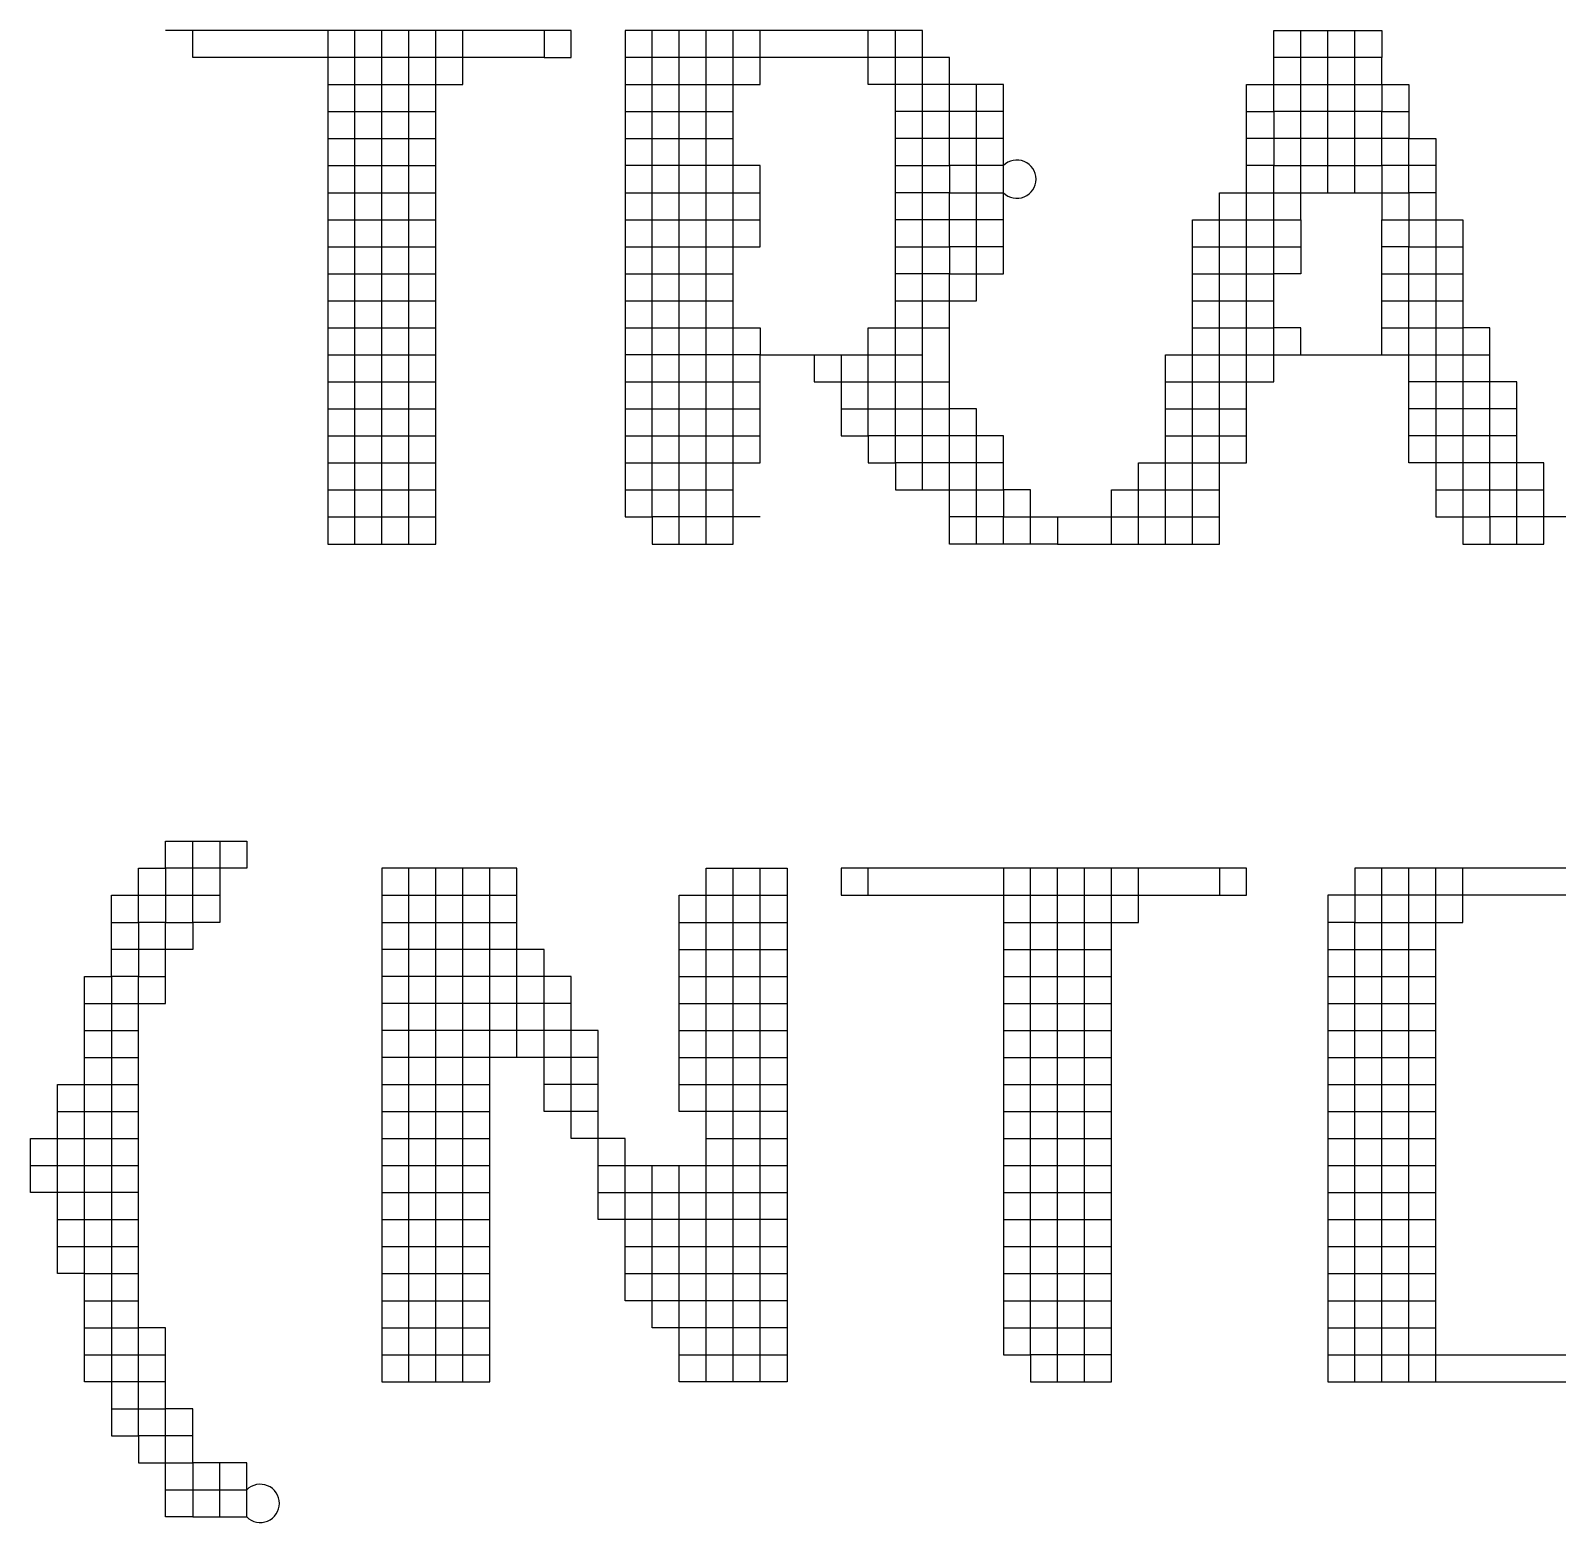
# Model space of a CAD drawing. Header units: millimetres. Extents: x 0 to 841, y 0 to 594.
# Drawn here: x 778.73 to 785.72, y 106.26 to 113.09 of the extents above; entities that cross this region are included whole.
import ezdxf
from ezdxf.enums import TextEntityAlignment as Align

# ---------------------------------------------------------------- set-up
doc = ezdxf.new("R2010")
doc.units = ezdxf.units.MM
doc.layers.add('TEXT', color=255, linetype='Continuous')
doc.styles.add('ECL', font='', dxfattribs={"width": 0.7, "height": 3})
doc.styles.get('ECL').set_extended_font_data('FangSong_GB2312')

# ---------------------------------------------------------------- blocks, each defined once
blk = doc.blocks.new('*U21')
at = {"color": 251, "linetype": 'Continuous'}
for points in [[(13.398, 6.5035), (13.398, 6.355), (13.5465, 6.355), (13.5465, 6.5035), (11.319, 6.5035)], [(15.9225, 3.682), (15.774, 3.682), (15.774, 3.8305), (15.774, 3.979), (15.774, 4.1275), (15.6255, 4.1275), (15.477, 4.1275), (15.3285, 4.1275), (15.3285, 4.276), (15.3285, 4.4245), (15.3285, 4.573), (15.3285, 4.7215), (15.3285, 4.87), (15.3285, 5.0185), (15.3285, 5.167), (15.3285, 5.3155), (15.3285, 5.464), (15.3285, 5.6125), (15.3285, 5.761), (15.3285, 5.9095), (15.3285, 6.058), (15.3285, 6.2065), (15.3285, 6.355), (15.3285, 6.5035)], [(13.8435, 5.464), (13.992, 5.464), (14.1405, 5.464), (14.289, 5.464), (14.4375, 5.464), (14.586, 5.464)], [(15.0315, 4.7215), (15.0315, 4.573), (15.0315, 4.4245), (15.0315, 4.276), (15.18, 4.276), (15.18, 4.1275), (15.3285, 4.1275), (15.3285, 3.979), (15.477, 3.979), (15.6255, 3.979), (15.774, 3.979), (15.9225, 3.979), (15.9225, 3.8305), (16.071, 3.8305), (16.5165, 3.8305), (16.665, 3.8305), (16.665, 3.979), (16.8135, 3.979), (16.962, 3.979), (17.1105, 3.979)], [(13.8435, 4.4245), (13.992, 4.4245), (14.1405, 4.4245), (14.289, 4.4245), (14.4375, 4.4245), (14.586, 4.4245)], [(13.8435, 4.1275), (13.992, 4.1275), (14.1405, 4.1275), (14.289, 4.1275), (14.4375, 4.1275)], [(17.1105, 1.9), (17.1105, 1.7515), (17.259, 1.7515), (17.259, 1.9), (15.0315, 1.9), (15.0315, 1.7515), (15.18, 1.7515), (15.18, 1.9)], [(17.7045, 1.4545), (17.853, 1.4545), (17.853, 1.603), (18.0015, 1.603), (18.15, 1.603), (18.2985, 1.603), (18.447, 1.603), (18.447, 1.7515), (18.447, 1.9)], [(14.1405, 1.603), (14.289, 1.603), (14.289, 1.7515), (14.4375, 1.7515), (14.586, 1.7515), (14.7345, 1.7515)], [(17.7045, 1.1575), (17.853, 1.1575), (17.853, 1.306), (18.0015, 1.306), (18.15, 1.306), (18.2985, 1.306)], [(15.9225, 1.1575), (16.071, 1.1575), (16.2195, 1.1575), (16.368, 1.1575), (16.5165, 1.1575)], [(17.7045, -0.3275), (17.853, -0.3275), (17.853, -0.179), (18.0015, -0.179), (18.15, -0.179), (18.2985, -0.179)], [(17.7045, -0.476), (17.853, -0.476), (17.853, -0.3275), (18.0015, -0.3275), (18.15, -0.3275), (18.2985, -0.3275)]]:
    blk.add_lwpolyline(points, dxfattribs=at)
at = {"color": 167, "linetype": 'Continuous'}
for points in [[(13.398, 6.355), (13.2495, 6.355), (13.101, 6.355), (12.9525, 6.355), (12.804, 6.355), (12.6555, 6.355), (12.507, 6.355), (12.3585, 6.355), (12.21, 6.355), (12.0615, 6.355), (11.913, 6.355), (11.7645, 6.355), (11.616, 6.355), (11.4675, 6.355), (11.4675, 6.5035)], [(17.853, 5.6125), (17.853, 5.761), (17.853, 5.9095), (17.853, 6.058), (17.853, 6.2065), (17.853, 6.355), (17.853, 6.5035)], [(15.9225, 6.058), (15.774, 6.058), (15.6255, 6.058), (15.6255, 6.2065), (15.477, 6.2065), (15.3285, 6.2065), (15.18, 6.2065), (15.18, 6.355), (15.0315, 6.355), (14.883, 6.355), (14.7345, 6.355), (14.586, 6.355), (14.4375, 6.355), (14.289, 6.355), (14.1405, 6.355), (13.992, 6.355), (13.8435, 6.355)], [(17.259, 6.058), (17.4075, 6.058), (17.4075, 6.2065), (17.556, 6.2065), (17.7045, 6.2065), (17.853, 6.2065), (18.0015, 6.2065), (18.0015, 6.058), (18.15, 6.058)], [(19.041, 3.8305), (18.8925, 3.8305), (18.744, 3.8305), (18.5955, 3.8305), (18.5955, 3.979), (18.5955, 4.1275), (18.447, 4.1275), (18.2985, 4.1275), (18.15, 4.1275), (18.15, 4.276), (18.15, 4.4245), (18.15, 4.573), (18.15, 4.7215), (18.15, 4.87), (18.15, 5.0185), (18.15, 5.167), (18.15, 5.3155), (18.0015, 5.3155)], [(18.0015, 5.167), (18.15, 5.167), (18.2985, 5.167), (18.447, 5.167)], [(16.8135, 4.573), (16.962, 4.573), (17.1105, 4.573), (17.1105, 4.7215), (17.259, 4.7215), (17.4075, 4.7215), (17.556, 4.7215), (18.0015, 4.7215), (18.15, 4.7215), (18.2985, 4.7215), (18.447, 4.7215), (18.5955, 4.7215)], [(16.8135, 4.4245), (16.962, 4.4245), (17.1105, 4.4245), (17.259, 4.4245)], [(18.744, 4.276), (18.5955, 4.276), (18.5955, 4.4245), (18.447, 4.4245), (18.2985, 4.4245), (18.15, 4.4245)], [(15.18, 1.7515), (15.3285, 1.7515), (15.477, 1.7515), (15.6255, 1.7515), (15.774, 1.7515), (15.9225, 1.7515), (16.071, 1.7515), (16.2195, 1.7515), (16.368, 1.7515), (16.5165, 1.7515), (16.665, 1.7515), (16.665, 1.9)], [(13.5465, 1.1575), (13.398, 1.1575), (13.398, 1.306), (13.2495, 1.306), (13.2495, 1.4545), (13.101, 1.4545), (12.9525, 1.4545), (12.804, 1.4545), (12.6555, 1.4545), (12.507, 1.4545)], [(14.289, 0.415), (14.4375, 0.415), (14.586, 0.415), (14.7345, 0.415)]]:
    blk.add_lwpolyline(points, dxfattribs=at)
at = {"color": 165, "linetype": 'Continuous'}
for points in [[(12.21, 6.2065), (12.3585, 6.2065), (12.507, 6.2065), (12.6555, 6.2065), (12.804, 6.2065), (12.9525, 6.2065), (12.9525, 6.355), (12.9525, 6.5035)], [(15.774, 3.682), (15.6255, 3.682), (15.6255, 3.8305), (15.6255, 3.979), (15.6255, 4.1275), (15.6255, 4.276), (15.6255, 4.4245), (15.6255, 4.573), (15.6255, 4.7215), (15.6255, 4.87), (15.6255, 5.0185), (15.774, 5.0185), (15.774, 5.167), (15.9225, 5.167), (15.9225, 5.3155), (15.9225, 5.464), (15.9225, 5.6125), (15.9225, 5.761), (15.9225, 5.9095), (15.9225, 6.058), (15.9225, 6.2065), (15.6255, 6.2065), (15.6255, 6.355), (15.477, 6.355), (15.477, 6.5035), (13.8435, 6.5035), (13.8435, 6.355), (13.8435, 6.2065), (13.8435, 6.058), (13.8435, 5.9095), (13.8435, 5.761), (13.8435, 5.6125), (13.8435, 5.464), (13.8435, 5.3155), (13.8435, 5.167), (13.8435, 5.0185), (13.8435, 4.87), (13.8435, 4.7215), (13.8435, 4.573), (13.8435, 4.4245), (13.8435, 4.276), (13.8435, 4.1275), (13.8435, 3.979), (13.8435, 3.8305), (13.992, 3.8305), (13.992, 3.682), (14.1405, 3.682), (14.289, 3.682), (14.4375, 3.682), (14.4375, 3.8305), (14.4375, 3.979), (14.4375, 4.1275), (14.4375, 4.276), (14.4375, 4.4245), (14.4375, 4.573), (14.4375, 4.7215), (14.4375, 4.87), (14.4375, 5.0185), (14.4375, 5.167), (14.4375, 5.3155), (14.4375, 5.464), (14.4375, 5.6125), (14.4375, 5.761), (14.4375, 5.9095), (14.4375, 6.058), (14.4375, 6.2065), (14.4375, 6.355), (14.4375, 6.5035)], [(16.2195, 3.8305), (16.2195, 3.682), (16.368, 3.682), (16.5165, 3.682), (16.665, 3.682), (16.8135, 3.682), (16.962, 3.682), (17.1105, 3.682), (17.1105, 3.8305), (17.1105, 3.979), (17.1105, 4.1275), (17.259, 4.1275), (17.259, 4.276), (17.259, 4.4245), (17.259, 4.573), (17.259, 4.7215), (17.259, 4.87), (17.259, 5.0185), (17.259, 5.167), (17.259, 5.3155), (17.259, 5.464), (17.259, 5.6125), (17.259, 5.761), (17.259, 5.9095), (17.259, 6.058), (17.259, 6.2065), (17.4075, 6.2065), (17.4075, 6.355), (17.4075, 6.5035), (18.0015, 6.5035), (18.0015, 6.355)], [(18.0015, 6.2065), (18.15, 6.2065), (18.15, 6.058), (18.15, 5.9095), (18.2985, 5.9095), (18.2985, 5.761), (18.2985, 5.6125), (18.2985, 5.464), (18.2985, 5.3155), (18.2985, 5.167), (18.2985, 5.0185), (18.2985, 4.87), (18.2985, 4.7215), (18.2985, 4.573), (18.2985, 4.4245), (18.2985, 4.276), (18.2985, 4.1275), (18.2985, 3.979), (18.2985, 3.8305), (18.447, 3.8305), (18.447, 3.682), (18.5955, 3.682), (18.744, 3.682), (18.8925, 3.682), (18.8925, 3.8305), (18.8925, 3.979), (18.8925, 4.1275), (18.744, 4.1275)], [(16.962, 5.0185), (17.1105, 5.0185), (17.1105, 5.167), (17.259, 5.167), (17.4075, 5.167), (17.4075, 5.3155), (17.4075, 5.464), (17.556, 5.464), (17.556, 5.3155), (17.556, 5.167), (17.4075, 5.167)], [(18.0015, 4.7215), (18.0015, 4.87), (18.0015, 5.0185), (18.0015, 5.167), (18.0015, 5.3155), (18.0015, 5.464)], [(16.5165, 3.682), (16.5165, 3.8305), (16.5165, 3.979), (16.665, 3.979), (16.665, 4.1275), (16.8135, 4.1275), (16.962, 4.1275), (17.1105, 4.1275), (17.1105, 4.276), (17.1105, 4.4245), (17.1105, 4.573), (17.259, 4.573), (17.4075, 4.573), (17.4075, 4.7215), (17.4075, 4.87), (17.4075, 5.0185), (17.4075, 5.167)], [(15.9225, 1.603), (16.071, 1.603), (16.2195, 1.603), (16.368, 1.603), (16.5165, 1.603), (16.665, 1.603), (16.665, 1.7515), (16.8135, 1.7515), (16.962, 1.7515), (17.1105, 1.7515)], [(15.9225, 1.4545), (16.071, 1.4545), (16.2195, 1.4545), (16.368, 1.4545), (16.5165, 1.4545)], [(13.2495, 0.8605), (13.2495, 1.009), (13.101, 1.009), (12.9525, 1.009), (12.804, 1.009), (12.6555, 1.009), (12.507, 1.009)], [(13.695, 0.712), (13.5465, 0.712), (13.398, 0.712), (13.398, 0.8605), (13.2495, 0.8605), (13.101, 0.8605), (12.9525, 0.8605), (12.804, 0.8605), (12.6555, 0.8605), (12.507, 0.8605)], [(11.1705, 0.118), (11.022, 0.118), (10.8735, 0.118), (10.725, 0.118), (10.725, 0.2665), (10.8735, 0.2665), (11.022, 0.2665), (11.1705, 0.2665)]]:
    blk.add_lwpolyline(points, dxfattribs=at)
at = {"color": 145, "linetype": 'Continuous'}
for points in [[(12.21, 6.5035), (12.21, 6.355), (12.21, 6.2065), (12.21, 6.058), (12.21, 5.9095), (12.21, 5.761), (12.21, 5.6125), (12.21, 5.464), (12.21, 5.3155), (12.21, 5.167), (12.21, 5.0185), (12.21, 4.87), (12.21, 4.7215), (12.21, 4.573), (12.21, 4.4245), (12.21, 4.276), (12.21, 4.1275), (12.21, 3.979), (12.21, 3.8305), (12.21, 3.682), (12.3585, 3.682), (12.507, 3.682), (12.6555, 3.682), (12.804, 3.682), (12.804, 3.8305), (12.804, 3.979), (12.804, 4.1275), (12.804, 4.276), (12.804, 4.4245), (12.804, 4.573), (12.804, 4.7215), (12.804, 4.87), (12.804, 5.0185), (12.804, 5.167), (12.804, 5.3155), (12.804, 5.464), (12.804, 5.6125), (12.804, 5.761), (12.804, 5.9095), (12.804, 6.058), (12.804, 6.2065), (12.804, 6.355), (12.804, 6.5035)], [(18.744, 3.682), (18.744, 3.8305), (18.744, 3.979), (18.744, 4.1275), (18.744, 4.276), (18.744, 4.4245), (18.744, 4.573), (18.5955, 4.573), (18.5955, 4.7215), (18.5955, 4.87), (18.447, 4.87)]]:
    blk.add_lwpolyline(points, dxfattribs=at)
at = {"color": 189, "linetype": 'Continuous'}
blk.add_lwpolyline([(12.3585, 3.682), (12.3585, 3.8305), (12.3585, 3.979), (12.3585, 4.1275), (12.3585, 4.276), (12.3585, 4.4245), (12.3585, 4.573), (12.3585, 4.7215), (12.3585, 4.87), (12.3585, 5.0185), (12.3585, 5.167), (12.3585, 5.3155), (12.3585, 5.464), (12.3585, 5.6125), (12.3585, 5.761), (12.3585, 5.9095), (12.3585, 6.058), (12.3585, 6.2065), (12.3585, 6.355), (12.3585, 6.5035)], dxfattribs=at)
at = {"color": 156, "linetype": 'Continuous'}
for points in [[(12.507, 3.682), (12.507, 3.8305), (12.507, 3.979), (12.507, 4.1275), (12.507, 4.276), (12.507, 4.4245), (12.507, 4.573), (12.507, 4.7215), (12.507, 4.87), (12.507, 5.0185), (12.507, 5.167), (12.507, 5.3155), (12.507, 5.464), (12.507, 5.6125), (12.507, 5.761), (12.507, 5.9095), (12.507, 6.058), (12.507, 6.2065), (12.507, 6.355), (12.507, 6.5035)], [(18.2985, 5.6125), (18.15, 5.6125), (18.15, 5.761), (18.0015, 5.761), (18.0015, 5.9095), (17.853, 5.9095), (17.7045, 5.9095), (17.556, 5.9095), (17.4075, 5.9095), (17.4075, 5.761), (17.259, 5.761)], [(12.804, -0.9215), (12.804, -0.773), (12.804, -0.6245), (12.804, -0.476), (12.804, -0.3275), (12.804, -0.179), (12.804, -0.0305), (12.804, 0.118), (12.804, 0.2665), (12.804, 0.415), (12.804, 0.5635), (12.804, 0.712), (12.804, 0.8605), (12.804, 1.009), (12.804, 1.1575), (12.804, 1.306), (12.804, 1.4545), (12.804, 1.603), (12.804, 1.7515), (12.804, 1.9)]]:
    blk.add_lwpolyline(points, dxfattribs=at)
at = {"color": 152, "linetype": 'Continuous'}
blk.add_lwpolyline([(12.6555, 3.682), (12.6555, 3.8305), (12.6555, 3.979), (12.6555, 4.1275), (12.6555, 4.276), (12.6555, 4.4245), (12.6555, 4.573), (12.6555, 4.7215), (12.6555, 4.87), (12.6555, 5.0185), (12.6555, 5.167), (12.6555, 5.3155), (12.6555, 5.464), (12.6555, 5.6125), (12.6555, 5.761), (12.6555, 5.9095), (12.6555, 6.058), (12.6555, 6.2065), (12.6555, 6.355), (12.6555, 6.5035)], dxfattribs=at)
at = {"color": 175, "linetype": 'Continuous'}
for points in [[(13.8435, 6.2065), (13.992, 6.2065), (14.1405, 6.2065), (14.289, 6.2065), (14.4375, 6.2065), (14.586, 6.2065), (14.586, 6.355), (14.586, 6.5035)], [(12.21, 6.058), (12.3585, 6.058), (12.507, 6.058), (12.6555, 6.058), (12.804, 6.058)], [(12.21, 5.9095), (12.3585, 5.9095), (12.507, 5.9095), (12.6555, 5.9095), (12.804, 5.9095)], [(12.21, 5.3155), (12.3585, 5.3155), (12.507, 5.3155), (12.6555, 5.3155), (12.804, 5.3155)], [(12.21, 5.167), (12.3585, 5.167), (12.507, 5.167), (12.6555, 5.167), (12.804, 5.167)], [(12.21, 5.0185), (12.3585, 5.0185), (12.507, 5.0185), (12.6555, 5.0185), (12.804, 5.0185)], [(12.21, 4.87), (12.3585, 4.87), (12.507, 4.87), (12.6555, 4.87), (12.804, 4.87)], [(13.8435, 4.87), (13.992, 4.87), (14.1405, 4.87), (14.289, 4.87), (14.4375, 4.87), (14.586, 4.87), (14.586, 4.7215), (15.18, 4.7215), (15.18, 4.87), (15.3285, 4.87), (15.477, 4.87), (15.6255, 4.87)], [(12.21, 4.7215), (12.3585, 4.7215), (12.507, 4.7215), (12.6555, 4.7215), (12.804, 4.7215)], [(13.8435, 4.573), (13.992, 4.573), (14.1405, 4.573), (14.289, 4.573), (14.4375, 4.573), (14.586, 4.573), (14.586, 4.7215), (14.4375, 4.7215), (14.289, 4.7215), (14.1405, 4.7215), (13.992, 4.7215), (13.8435, 4.7215)], [(12.21, 4.573), (12.3585, 4.573), (12.507, 4.573), (12.6555, 4.573), (12.804, 4.573)], [(12.21, 4.4245), (12.3585, 4.4245), (12.507, 4.4245), (12.6555, 4.4245), (12.804, 4.4245)], [(12.21, 4.276), (12.3585, 4.276), (12.507, 4.276), (12.6555, 4.276), (12.804, 4.276)], [(13.8435, 4.276), (13.992, 4.276), (14.1405, 4.276), (14.289, 4.276), (14.4375, 4.276), (14.586, 4.276)], [(12.21, 4.1275), (12.3585, 4.1275), (12.507, 4.1275), (12.6555, 4.1275), (12.804, 4.1275)], [(18.2985, -0.9215), (18.2985, -0.773), (18.2985, -0.6245), (18.2985, -0.476), (18.2985, -0.3275), (18.2985, -0.179), (18.2985, -0.0305), (18.2985, 0.118), (18.2985, 0.2665), (18.2985, 0.415), (18.2985, 0.5635), (18.2985, 0.712), (18.2985, 0.8605), (18.2985, 1.009), (18.2985, 1.1575), (18.2985, 1.306), (18.2985, 1.4545), (18.2985, 1.603), (18.2985, 1.7515), (18.2985, 1.9)], [(11.4675, -1.664), (11.319, -1.664), (11.319, -1.5155), (11.319, -1.367), (11.319, -1.2185), (11.1705, -1.2185), (11.1705, -1.07), (11.1705, -0.9215), (11.1705, -0.773), (11.1705, -0.6245), (11.1705, -0.476), (11.1705, -0.3275), (11.1705, -0.179), (11.1705, -0.0305), (11.1705, 0.118), (11.1705, 0.2665), (11.1705, 0.415), (11.1705, 0.5635), (11.1705, 0.712), (11.1705, 0.8605), (11.1705, 1.009), (11.1705, 1.1575), (11.319, 1.1575), (11.319, 1.306), (11.319, 1.4545), (11.1705, 1.4545), (11.022, 1.4545)], [(13.695, 0.8605), (13.5465, 0.8605), (13.398, 0.8605), (13.398, 1.009), (13.2495, 1.009), (13.2495, 1.1575), (13.101, 1.1575), (12.9525, 1.1575), (12.804, 1.1575), (12.6555, 1.1575), (12.507, 1.1575)], [(12.507, 0.712), (12.6555, 0.712), (12.804, 0.712), (12.9525, 0.712), (13.101, 0.712)], [(14.7345, -0.0305), (14.586, -0.0305), (14.4375, -0.0305), (14.289, -0.0305), (14.1405, -0.0305), (13.992, -0.0305), (13.8435, -0.0305), (13.8435, 0.118), (13.8435, 0.2665), (13.8435, 0.415), (13.695, 0.415), (13.5465, 0.415), (13.5465, 0.5635), (13.398, 0.5635), (13.398, 0.712)], [(14.7345, 0.5635), (14.586, 0.5635), (14.4375, 0.5635), (14.289, 0.5635), (14.289, 0.712), (14.4375, 0.712), (14.586, 0.712), (14.7345, 0.712)], [(10.725, 0.5635), (10.8735, 0.5635), (11.022, 0.5635), (11.1705, 0.5635)], [(12.507, 0.5635), (12.6555, 0.5635), (12.804, 0.5635), (12.9525, 0.5635), (13.101, 0.5635)], [(12.507, 0.415), (12.6555, 0.415), (12.804, 0.415), (12.9525, 0.415), (13.101, 0.415)], [(12.507, 0.2665), (12.6555, 0.2665), (12.804, 0.2665), (12.9525, 0.2665), (13.101, 0.2665)], [(13.695, 0.2665), (13.8435, 0.2665), (14.289, 0.2665), (14.4375, 0.2665), (14.586, 0.2665), (14.7345, 0.2665)], [(12.507, 0.118), (12.6555, 0.118), (12.804, 0.118), (12.9525, 0.118), (13.101, 0.118)], [(13.695, 0.118), (13.8435, 0.118), (13.992, 0.118), (14.1405, 0.118), (14.289, 0.118), (14.4375, 0.118), (14.586, 0.118), (14.7345, 0.118)], [(15.9225, 0.118), (16.071, 0.118), (16.2195, 0.118), (16.368, 0.118), (16.5165, 0.118)], [(10.725, -0.0305), (10.8735, -0.0305), (11.022, -0.0305), (11.1705, -0.0305)], [(12.507, -0.0305), (12.6555, -0.0305), (12.804, -0.0305), (12.9525, -0.0305), (13.101, -0.0305)], [(15.9225, -0.0305), (16.071, -0.0305), (16.2195, -0.0305), (16.368, -0.0305), (16.5165, -0.0305)], [(10.725, -0.179), (10.8735, -0.179), (11.022, -0.179), (11.1705, -0.179)], [(12.507, -0.179), (12.6555, -0.179), (12.804, -0.179), (12.9525, -0.179), (13.101, -0.179)], [(12.507, -0.3275), (12.6555, -0.3275), (12.804, -0.3275), (12.9525, -0.3275), (13.101, -0.3275)], [(12.507, -0.476), (12.6555, -0.476), (12.804, -0.476), (12.9525, -0.476), (13.101, -0.476)], [(12.507, -0.6245), (12.6555, -0.6245), (12.804, -0.6245), (12.9525, -0.6245), (13.101, -0.6245)]]:
    blk.add_lwpolyline(points, dxfattribs=at)
at = {"color": 245, "linetype": 'Continuous'}
blk.add_lwpolyline([(14.586, 3.8305), (14.4375, 3.8305), (14.289, 3.8305), (14.1405, 3.8305), (13.992, 3.8305), (13.992, 3.979), (13.992, 4.1275), (13.992, 4.276), (13.992, 4.4245), (13.992, 4.573), (13.992, 4.7215), (13.992, 4.87), (13.992, 5.0185), (13.992, 5.167), (13.992, 5.3155), (13.992, 5.464), (13.992, 5.6125), (13.992, 5.761), (13.992, 5.9095), (13.992, 6.058), (13.992, 6.2065), (13.992, 6.355), (13.992, 6.5035)], dxfattribs=at)
at = {"color": 187, "linetype": 'Continuous'}
for points in [[(14.1405, 3.682), (14.1405, 3.8305), (14.1405, 3.979), (14.1405, 4.1275), (14.1405, 4.276), (14.1405, 4.4245), (14.1405, 4.573), (14.1405, 4.7215), (14.1405, 4.87), (14.1405, 5.0185), (14.1405, 5.167), (14.1405, 5.3155), (14.1405, 5.464), (14.1405, 5.6125), (14.1405, 5.761), (14.1405, 5.9095), (14.1405, 6.058), (14.1405, 6.2065), (14.1405, 6.355), (14.1405, 6.5035)], [(15.0315, 4.4245), (15.18, 4.4245), (15.18, 4.573), (15.3285, 4.573), (15.477, 4.573), (15.6255, 4.573)], [(15.9225, 4.1275), (15.774, 4.1275), (15.774, 4.276), (15.6255, 4.276), (15.477, 4.276), (15.3285, 4.276), (15.18, 4.276), (15.18, 4.4245), (15.3285, 4.4245), (15.477, 4.4245), (15.6255, 4.4245)], [(16.665, 3.682), (16.665, 3.8305), (16.8135, 3.8305), (16.962, 3.8305), (17.1105, 3.8305)], [(10.8735, 1.1575), (11.022, 1.1575), (11.1705, 1.1575), (11.1705, 1.306), (11.319, 1.306)], [(11.022, -1.07), (11.1705, -1.07), (11.319, -1.07)]]:
    blk.add_lwpolyline(points, dxfattribs=at)
at = {"color": 166, "linetype": 'Continuous'}
for points in [[(14.289, 3.682), (14.289, 3.8305), (14.289, 3.979), (14.289, 4.1275), (14.289, 4.276), (14.289, 4.4245), (14.289, 4.573), (14.289, 4.7215), (14.289, 4.87), (14.289, 5.0185), (14.289, 5.167), (14.289, 5.3155), (14.289, 5.464), (14.289, 5.6125), (14.289, 5.761), (14.289, 5.9095), (14.289, 6.058), (14.289, 6.2065), (14.289, 6.355), (14.289, 6.5035)], [(12.6555, -0.9215), (12.6555, -0.773), (12.6555, -0.6245), (12.6555, -0.476), (12.6555, -0.3275), (12.6555, -0.179), (12.6555, -0.0305), (12.6555, 0.118), (12.6555, 0.2665), (12.6555, 0.415), (12.6555, 0.5635), (12.6555, 0.712), (12.6555, 0.8605), (12.6555, 1.009), (12.6555, 1.1575), (12.6555, 1.306), (12.6555, 1.4545), (12.6555, 1.603), (12.6555, 1.7515), (12.6555, 1.9)], [(14.586, -0.9215), (14.586, -0.773), (14.586, -0.6245), (14.586, -0.476), (14.586, -0.3275), (14.586, -0.179), (14.586, -0.0305), (14.586, 0.118), (14.586, 0.2665), (14.586, 0.415), (14.586, 0.5635), (14.586, 0.712), (14.586, 0.8605), (14.586, 1.009), (14.586, 1.1575), (14.586, 1.306), (14.586, 1.4545), (14.586, 1.603), (14.586, 1.7515), (14.586, 1.9)], [(18.15, -0.9215), (18.15, -0.773), (18.15, -0.6245), (18.15, -0.476), (18.15, -0.3275), (18.15, -0.179), (18.15, -0.0305), (18.15, 0.118), (18.15, 0.2665), (18.15, 0.415), (18.15, 0.5635), (18.15, 0.712), (18.15, 0.8605), (18.15, 1.009), (18.15, 1.1575), (18.15, 1.306), (18.15, 1.4545), (18.15, 1.603), (18.15, 1.7515), (18.15, 1.9)], [(12.507, 1.603), (12.6555, 1.603), (12.804, 1.603), (12.9525, 1.603), (13.101, 1.603), (13.2495, 1.603)]]:
    blk.add_lwpolyline(points, dxfattribs=at)
at = {"color": 207, "linetype": 'Continuous'}
for points in [[(15.477, 3.979), (15.477, 4.1275), (15.477, 4.276), (15.477, 4.4245), (15.477, 4.573), (15.477, 4.7215), (15.477, 4.87), (15.477, 5.0185), (15.477, 5.167), (15.477, 5.3155), (15.477, 5.464), (15.477, 5.6125), (15.477, 5.761), (15.477, 5.9095), (15.477, 6.058), (15.477, 6.2065), (15.477, 6.355), (15.3285, 6.355), (15.18, 6.355), (15.18, 6.5035)], [(13.8435, 6.058), (13.992, 6.058), (14.1405, 6.058), (14.289, 6.058), (14.4375, 6.058)], [(13.8435, 5.9095), (13.992, 5.9095), (14.1405, 5.9095), (14.289, 5.9095), (14.4375, 5.9095)], [(13.8435, 5.3155), (13.992, 5.3155), (14.1405, 5.3155), (14.289, 5.3155), (14.4375, 5.3155)], [(13.8435, 5.167), (13.992, 5.167), (14.1405, 5.167), (14.289, 5.167), (14.4375, 5.167)], [(13.8435, 5.0185), (13.992, 5.0185), (14.1405, 5.0185), (14.289, 5.0185), (14.4375, 5.0185)], [(13.8435, 3.979), (13.992, 3.979), (14.1405, 3.979), (14.289, 3.979), (14.4375, 3.979)], [(17.7045, -0.773), (17.853, -0.773), (17.853, -0.6245), (18.0015, -0.6245), (18.15, -0.6245), (18.2985, -0.6245)]]:
    blk.add_lwpolyline(points, dxfattribs=at)
at = {"color": 177, "linetype": 'Continuous'}
for points in [[(17.556, 5.464), (17.556, 5.6125), (17.556, 5.761), (17.556, 5.9095), (17.556, 6.058), (17.556, 6.2065), (17.556, 6.355), (17.556, 6.5035)], [(17.7045, 5.6125), (17.7045, 5.761), (17.7045, 5.9095), (17.7045, 6.058), (17.7045, 6.2065), (17.7045, 6.355), (17.7045, 6.5035)], [(15.3285, 5.3155), (15.477, 5.3155), (15.6255, 5.3155), (15.6255, 5.167), (15.774, 5.167), (15.774, 5.3155), (15.774, 5.464), (15.774, 5.6125), (15.774, 5.761), (15.774, 5.9095), (15.774, 6.058), (15.774, 6.2065)], [(15.9225, 5.9095), (15.774, 5.9095), (15.6255, 5.9095), (15.6255, 6.058), (15.477, 6.058), (15.3285, 6.058)], [(18.2985, 5.761), (18.15, 5.761), (18.15, 5.9095), (18.0015, 5.9095), (18.0015, 6.058), (17.853, 6.058), (17.7045, 6.058), (17.556, 6.058), (17.4075, 6.058), (17.4075, 5.9095), (17.259, 5.9095)], [(16.962, 3.682), (16.962, 3.8305), (16.962, 3.979), (16.962, 4.1275), (16.962, 4.276), (16.962, 4.4245), (16.962, 4.573), (16.962, 4.7215), (16.962, 4.87), (16.962, 5.0185), (16.962, 5.167), (16.962, 5.3155), (16.962, 5.464), (17.1105, 5.464), (17.1105, 5.6125), (17.259, 5.6125), (17.4075, 5.6125), (17.4075, 5.761), (17.556, 5.761), (17.7045, 5.761), (17.853, 5.761), (18.0015, 5.761), (18.0015, 5.6125), (18.15, 5.6125), (18.15, 5.464), (18.2985, 5.464), (18.447, 5.464), (18.447, 5.3155), (18.447, 5.167), (18.447, 5.0185), (18.447, 4.87), (18.447, 4.7215), (18.447, 4.573), (18.447, 4.4245), (18.447, 4.276), (18.447, 4.1275), (18.447, 3.979), (18.447, 3.8305), (18.5955, 3.8305), (18.5955, 3.682)], [(16.962, 4.87), (17.1105, 4.87), (17.1105, 5.0185), (17.259, 5.0185), (17.4075, 5.0185)], [(16.8135, 4.276), (16.962, 4.276), (17.1105, 4.276), (17.259, 4.276)], [(18.744, 4.1275), (18.5955, 4.1275), (18.5955, 4.276), (18.447, 4.276), (18.2985, 4.276), (18.15, 4.276)], [(14.4375, -0.9215), (14.4375, -0.773), (14.4375, -0.6245), (14.4375, -0.476), (14.4375, -0.3275), (14.4375, -0.179), (14.4375, -0.0305), (14.4375, 0.118), (14.4375, 0.2665), (14.4375, 0.415), (14.4375, 0.5635), (14.4375, 0.712), (14.4375, 0.8605), (14.4375, 1.009), (14.4375, 1.1575), (14.4375, 1.306), (14.4375, 1.4545), (14.4375, 1.603), (14.4375, 1.7515), (14.4375, 1.9)], [(18.0015, -0.9215), (18.0015, -0.773), (18.0015, -0.6245), (18.0015, -0.476), (18.0015, -0.3275), (18.0015, -0.179), (18.0015, -0.0305), (18.0015, 0.118), (18.0015, 0.2665), (18.0015, 0.415), (18.0015, 0.5635), (18.0015, 0.712), (18.0015, 0.8605), (18.0015, 1.009), (18.0015, 1.1575), (18.0015, 1.306), (18.0015, 1.4545), (18.0015, 1.603), (18.0015, 1.7515), (18.0015, 1.9)], [(13.5465, 1.009), (13.398, 1.009), (13.398, 1.1575), (13.2495, 1.1575), (13.2495, 1.306), (13.101, 1.306), (12.9525, 1.306), (12.804, 1.306), (12.6555, 1.306), (12.507, 1.306)], [(10.8735, 1.009), (11.022, 1.009), (11.1705, 1.009)], [(10.8735, 0.8605), (11.022, 0.8605), (11.1705, 0.8605)], [(14.7345, -0.476), (14.586, -0.476), (14.4375, -0.476), (14.289, -0.476), (14.1405, -0.476), (13.992, -0.476), (13.992, -0.3275), (13.992, -0.179), (13.992, -0.0305), (13.992, 0.118), (13.992, 0.2665)], [(13.8435, -0.179), (13.992, -0.179), (14.1405, -0.179), (14.289, -0.179), (14.4375, -0.179), (14.586, -0.179), (14.7345, -0.179)], [(10.8735, -0.3275), (11.022, -0.3275), (11.1705, -0.3275)], [(13.8435, -0.3275), (13.992, -0.3275), (14.1405, -0.3275), (14.289, -0.3275), (14.4375, -0.3275), (14.586, -0.3275), (14.7345, -0.3275)], [(10.8735, -0.476), (11.022, -0.476), (11.1705, -0.476)], [(10.8735, -0.6245), (11.022, -0.6245), (11.1705, -0.6245)], [(14.1405, -0.773), (14.289, -0.773), (14.4375, -0.773), (14.586, -0.773), (14.7345, -0.773)], [(11.319, -1.5155), (11.4675, -1.5155), (11.616, -1.5155), (11.7645, -1.5155)]]:
    blk.add_lwpolyline(points, dxfattribs=at)
at = {"color": 159, "linetype": 'Continuous'}
blk.add_lwpolyline([(18.0015, 6.2065), (18.0015, 6.355), (17.853, 6.355), (17.7045, 6.355), (17.556, 6.355), (17.4075, 6.355)], dxfattribs=at)
at = {"color": 175, "linetype": 'Continuous'}
blk.add_lwpolyline([(15.3285, 5.761), (15.477, 5.761), (15.6255, 5.761), (15.6255, 5.6125), (15.774, 5.6125), (15.9225, 5.6125, 2.414214), (15.9225, 5.761), (15.774, 5.761), (15.6255, 5.761), (15.6255, 5.9095), (15.477, 5.9095), (15.3285, 5.9095)], format="xyb", dxfattribs=at)
at = {"color": 154, "linetype": 'Continuous'}
for points in [[(12.21, 5.761), (12.3585, 5.761), (12.507, 5.761), (12.6555, 5.761), (12.804, 5.761)], [(12.21, 5.6125), (12.3585, 5.6125), (12.507, 5.6125), (12.6555, 5.6125), (12.804, 5.6125)], [(12.21, 5.464), (12.3585, 5.464), (12.507, 5.464), (12.6555, 5.464), (12.804, 5.464)], [(12.9525, -0.9215), (12.9525, -0.773), (12.9525, -0.6245), (12.9525, -0.476), (12.9525, -0.3275), (12.9525, -0.179), (12.9525, -0.0305), (12.9525, 0.118), (12.9525, 0.2665), (12.9525, 0.415), (12.9525, 0.5635), (12.9525, 0.712), (12.9525, 0.8605), (12.9525, 1.009), (12.9525, 1.1575), (12.9525, 1.306), (12.9525, 1.4545), (12.9525, 1.603), (12.9525, 1.7515), (12.9525, 1.9)]]:
    blk.add_lwpolyline(points, dxfattribs=at)
at = {"color": 185, "linetype": 'Continuous'}
for points in [[(13.8435, 5.6125), (13.992, 5.6125), (14.1405, 5.6125), (14.289, 5.6125), (14.4375, 5.6125), (14.586, 5.6125), (14.586, 5.761), (14.4375, 5.761), (14.289, 5.761), (14.1405, 5.761), (13.992, 5.761), (13.8435, 5.761)], [(14.7345, -0.6245), (14.586, -0.6245), (14.4375, -0.6245), (14.289, -0.6245), (14.1405, -0.6245), (13.992, -0.6245), (13.992, -0.476), (13.8435, -0.476), (13.8435, -0.3275), (13.8435, -0.179), (13.8435, -0.0305), (13.695, -0.0305), (13.695, 0.118), (13.695, 0.2665), (13.695, 0.415), (13.695, 0.5635), (13.5465, 0.5635), (13.5465, 0.712), (13.5465, 0.8605), (13.5465, 1.009), (13.5465, 1.1575), (13.5465, 1.306), (13.398, 1.306), (13.398, 1.4545), (13.2495, 1.4545), (13.2495, 1.603), (13.2495, 1.7515), (13.2495, 1.9), (12.507, 1.9), (12.507, 1.7515), (12.507, 1.603), (12.507, 1.4545), (12.507, 1.306), (12.507, 1.1575), (12.507, 1.009), (12.507, 0.8605), (12.507, 0.712), (12.507, 0.5635), (12.507, 0.415), (12.507, 0.2665), (12.507, 0.118), (12.507, -0.0305), (12.507, -0.179), (12.507, -0.3275), (12.507, -0.476), (12.507, -0.6245), (12.507, -0.773), (12.507, -0.9215), (12.6555, -0.9215), (12.804, -0.9215), (12.9525, -0.9215), (13.101, -0.9215), (13.101, -0.773), (13.101, -0.6245), (13.101, -0.476), (13.101, -0.3275), (13.101, -0.179), (13.101, -0.0305), (13.101, 0.118), (13.101, 0.2665), (13.101, 0.415), (13.101, 0.5635), (13.101, 0.712), (13.101, 0.8605)], [(14.289, -0.9215), (14.289, -0.773), (14.289, -0.6245), (14.289, -0.476), (14.289, -0.3275), (14.289, -0.179), (14.289, -0.0305), (14.289, 0.118), (14.289, 0.2665), (14.289, 0.415), (14.289, 0.5635), (14.1405, 0.5635), (14.1405, 0.712), (14.1405, 0.8605), (14.1405, 1.009), (14.1405, 1.1575), (14.1405, 1.306), (14.1405, 1.4545), (14.1405, 1.603), (14.1405, 1.7515), (14.289, 1.7515), (14.289, 1.9), (14.7345, 1.9), (14.7345, 1.7515), (14.7345, 1.603), (14.7345, 1.4545), (14.7345, 1.306), (14.7345, 1.1575), (14.7345, 1.009), (14.7345, 0.8605), (14.7345, 0.712), (14.7345, 0.5635), (14.7345, 0.415), (14.7345, 0.2665), (14.7345, 0.118), (14.7345, -0.0305), (14.7345, -0.179), (14.7345, -0.3275), (14.7345, -0.476), (14.7345, -0.6245), (14.7345, -0.773), (14.7345, -0.9215), (14.586, -0.9215), (14.4375, -0.9215), (14.289, -0.9215), (14.1405, -0.9215), (14.1405, -0.773), (14.1405, -0.6245), (14.1405, -0.476), (14.1405, -0.3275), (14.1405, -0.179), (14.1405, -0.0305), (14.1405, 0.118), (14.1405, 0.2665)]]:
    blk.add_lwpolyline(points, dxfattribs=at)
at = {"color": 161, "linetype": 'Continuous'}
for points in [[(14.4375, 5.3155), (14.586, 5.3155), (14.586, 5.464), (14.586, 5.6125)], [(17.556, 4.7215), (17.556, 4.87), (17.4075, 4.87)], [(14.4375, 4.1275), (14.586, 4.1275), (14.586, 4.276), (14.586, 4.4245), (14.586, 4.573)]]:
    blk.add_lwpolyline(points, dxfattribs=at)
at = {"color": 217, "linetype": 'Continuous'}
for points in [[(15.9225, 5.464), (15.774, 5.464), (15.6255, 5.464), (15.6255, 5.6125), (15.477, 5.6125), (15.3285, 5.6125)], [(15.9225, 5.3155), (15.774, 5.3155), (15.6255, 5.3155), (15.6255, 5.464), (15.477, 5.464), (15.3285, 5.464)], [(17.7045, 1.306), (17.853, 1.306), (17.853, 1.4545), (18.0015, 1.4545), (18.15, 1.4545), (18.2985, 1.4545)], [(17.7045, 1.009), (17.853, 1.009), (17.853, 1.1575), (18.0015, 1.1575), (18.15, 1.1575), (18.2985, 1.1575)], [(17.7045, 0.8605), (17.853, 0.8605), (17.853, 1.009), (18.0015, 1.009), (18.15, 1.009), (18.2985, 1.009)], [(17.7045, 0.712), (17.853, 0.712), (17.853, 0.8605), (18.0015, 0.8605), (18.15, 0.8605), (18.2985, 0.8605)], [(17.7045, 0.5635), (17.853, 0.5635), (17.853, 0.712), (18.0015, 0.712), (18.15, 0.712), (18.2985, 0.712)], [(17.7045, 0.415), (17.853, 0.415), (17.853, 0.5635), (18.0015, 0.5635), (18.15, 0.5635), (18.2985, 0.5635)], [(17.7045, 0.2665), (17.853, 0.2665), (17.853, 0.415), (18.0015, 0.415), (18.15, 0.415), (18.2985, 0.415)], [(17.7045, 0.118), (17.853, 0.118), (17.853, 0.2665), (18.0015, 0.2665), (18.15, 0.2665), (18.2985, 0.2665)], [(17.7045, -0.0305), (17.853, -0.0305), (17.853, 0.118), (18.0015, 0.118), (18.15, 0.118), (18.2985, 0.118)], [(17.7045, -0.179), (17.853, -0.179), (17.853, -0.0305), (18.0015, -0.0305), (18.15, -0.0305), (18.2985, -0.0305)], [(17.7045, -0.6245), (17.853, -0.6245), (17.853, -0.476), (18.0015, -0.476), (18.15, -0.476), (18.2985, -0.476)]]:
    blk.add_lwpolyline(points, dxfattribs=at)
at = {"color": 157, "linetype": 'Continuous'}
for points in [[(16.962, 5.3155), (17.1105, 5.3155), (17.1105, 5.464), (17.259, 5.464), (17.4075, 5.464), (17.4075, 5.6125), (17.556, 5.6125), (17.7045, 5.6125), (17.853, 5.6125), (18.0015, 5.6125), (18.0015, 5.464), (18.15, 5.464), (18.15, 5.3155), (18.2985, 5.3155), (18.447, 5.3155)], [(18.0015, 5.0185), (18.15, 5.0185), (18.2985, 5.0185), (18.447, 5.0185)], [(18.0015, 4.87), (18.15, 4.87), (18.2985, 4.87), (18.447, 4.87)], [(18.744, 4.4245), (18.5955, 4.4245), (18.5955, 4.573), (18.447, 4.573), (18.2985, 4.573), (18.15, 4.573)], [(12.21, 3.8305), (12.3585, 3.8305), (12.507, 3.8305), (12.6555, 3.8305), (12.804, 3.8305)], [(16.2195, 3.682), (16.071, 3.682), (15.9225, 3.682), (15.9225, 3.8305), (15.774, 3.8305), (15.6255, 3.8305)], [(11.7645, -1.664), (11.7645, -1.5155), (11.7645, -1.367), (11.4675, -1.367), (11.4675, -1.2185), (11.319, -1.2185), (11.319, -1.07), (11.319, -0.9215), (11.1705, -0.9215), (11.022, -0.9215), (10.8735, -0.9215), (10.8735, -0.773), (10.8735, -0.6245), (10.8735, -0.476), (10.8735, -0.3275), (10.8735, -0.179), (10.8735, -0.0305), (10.8735, 0.118), (10.8735, 0.2665), (10.8735, 0.415), (10.8735, 0.5635), (10.8735, 0.712), (10.8735, 0.8605), (10.8735, 1.009), (10.8735, 1.1575), (10.8735, 1.306), (11.022, 1.306), (11.022, 1.4545), (11.022, 1.603), (11.022, 1.7515), (11.1705, 1.7515), (11.319, 1.7515), (11.319, 1.603), (11.4675, 1.603), (11.4675, 1.7515), (11.4675, 1.9), (11.4675, 2.0485)], [(12.507, -0.773), (12.6555, -0.773), (12.804, -0.773), (12.9525, -0.773), (13.101, -0.773)], [(11.616, -1.664), (11.616, -1.5155), (11.616, -1.367)]]:
    blk.add_lwpolyline(points, dxfattribs=at)
at = {"color": 197, "linetype": 'Continuous'}
for points in [[(16.962, 5.167), (17.1105, 5.167), (17.1105, 5.3155), (17.259, 5.3155), (17.4075, 5.3155), (17.556, 5.3155)], [(15.3285, 5.0185), (15.477, 5.0185), (15.6255, 5.0185), (15.6255, 5.167), (15.477, 5.167), (15.3285, 5.167)], [(16.8135, 3.682), (16.8135, 3.8305), (16.8135, 3.979), (16.8135, 4.1275), (16.8135, 4.276), (16.8135, 4.4245), (16.8135, 4.573), (16.8135, 4.7215), (16.962, 4.7215), (17.1105, 4.7215), (17.1105, 4.87), (17.259, 4.87), (17.4075, 4.87)], [(14.883, 4.7215), (14.883, 4.573), (15.0315, 4.573), (15.18, 4.573), (15.18, 4.7215), (15.3285, 4.7215), (15.477, 4.7215)], [(19.635, 1.4545), (19.4865, 1.4545), (19.338, 1.4545), (19.338, 1.603), (19.1895, 1.603), (19.041, 1.603), (19.041, 1.7515), (18.8925, 1.7515), (18.744, 1.7515), (18.5955, 1.7515), (18.447, 1.7515), (18.2985, 1.7515), (18.15, 1.7515), (18.0015, 1.7515), (17.853, 1.7515), (17.853, 1.603), (17.7045, 1.603)], [(10.8735, -0.773), (11.022, -0.773), (11.1705, -0.773), (11.319, -0.773)]]:
    blk.add_lwpolyline(points, dxfattribs=at)
at = {"color": 163, "linetype": 'Continuous'}
for points in [[(16.071, 3.682), (16.071, 3.8305), (16.071, 3.979), (15.9225, 3.979), (15.9225, 4.1275), (15.9225, 4.276), (15.774, 4.276), (15.774, 4.4245), (15.6255, 4.4245)], [(13.695, 0.5635), (13.695, 0.712), (13.695, 0.8605), (13.695, 1.009), (13.5465, 1.009)]]:
    blk.add_lwpolyline(points, dxfattribs=at)
at = {"color": 147, "linetype": 'Continuous'}
for points in [[(12.21, 3.979), (12.3585, 3.979), (12.507, 3.979), (12.6555, 3.979), (12.804, 3.979)], [(18.2985, 3.979), (18.447, 3.979), (18.5955, 3.979), (18.744, 3.979), (18.8925, 3.979)], [(11.022, 1.603), (11.1705, 1.603), (11.1705, 1.7515), (11.1705, 1.9), (11.319, 1.9), (11.319, 2.0485), (11.7645, 2.0485), (11.7645, 1.9), (11.616, 1.9), (11.4675, 1.9), (11.319, 1.9), (11.319, 1.7515), (11.4675, 1.7515), (11.616, 1.7515)], [(13.101, 0.8605), (13.101, 1.009), (13.101, 1.1575), (13.101, 1.306), (13.101, 1.4545), (13.101, 1.603), (13.101, 1.7515), (13.101, 1.9)], [(16.368, -0.9215), (16.368, -0.773), (16.368, -0.6245), (16.368, -0.476), (16.368, -0.3275), (16.368, -0.179), (16.368, -0.0305), (16.368, 0.118), (16.368, 0.2665), (16.368, 0.415), (16.368, 0.5635), (16.368, 0.712), (16.368, 0.8605), (16.368, 1.009), (16.368, 1.1575), (16.368, 1.306), (16.368, 1.4545), (16.368, 1.603), (16.368, 1.7515), (16.368, 1.9)], [(15.9225, 1.306), (16.071, 1.306), (16.2195, 1.306), (16.368, 1.306), (16.5165, 1.306)], [(15.9225, 1.009), (16.071, 1.009), (16.2195, 1.009), (16.368, 1.009), (16.5165, 1.009)], [(15.9225, 0.8605), (16.071, 0.8605), (16.2195, 0.8605), (16.368, 0.8605), (16.5165, 0.8605)], [(15.9225, 0.712), (16.071, 0.712), (16.2195, 0.712), (16.368, 0.712), (16.5165, 0.712)], [(15.9225, 0.5635), (16.071, 0.5635), (16.2195, 0.5635), (16.368, 0.5635), (16.5165, 0.5635)], [(15.9225, 0.415), (16.071, 0.415), (16.2195, 0.415), (16.368, 0.415), (16.5165, 0.415)], [(15.9225, 0.2665), (16.071, 0.2665), (16.2195, 0.2665), (16.368, 0.2665), (16.5165, 0.2665)], [(15.9225, -0.179), (16.071, -0.179), (16.2195, -0.179), (16.368, -0.179), (16.5165, -0.179)], [(15.9225, -0.476), (16.071, -0.476), (16.2195, -0.476), (16.368, -0.476), (16.5165, -0.476)], [(15.9225, -0.6245), (16.071, -0.6245), (16.2195, -0.6245), (16.368, -0.6245), (16.5165, -0.6245)]]:
    blk.add_lwpolyline(points, dxfattribs=at)
at = {"color": 167, "linetype": 'Continuous'}
blk.add_lwpolyline([(11.616, 2.0485), (11.616, 1.9), (11.616, 1.7515), (11.616, 1.603), (11.4675, 1.603), (11.4675, 1.4545), (11.319, 1.4545), (11.319, 1.603), (11.1705, 1.603), (11.1705, 1.4545), (11.1705, 1.306), (11.022, 1.306), (11.022, 1.1575), (11.022, 1.009), (11.022, 0.8605), (11.022, 0.712), (11.022, 0.5635), (11.022, 0.415), (11.022, 0.2665), (11.022, 0.118), (11.022, -0.0305), (11.022, -0.179), (11.022, -0.3275), (11.022, -0.476), (11.022, -0.6245), (11.022, -0.773), (11.022, -0.9215), (11.022, -1.07), (11.022, -1.2185), (11.1705, -1.2185), (11.1705, -1.367), (11.319, -1.367), (11.4675, -1.367), (11.4675, -1.5155), (11.4675, -1.664), (11.616, -1.664), (11.7645, -1.664, 2.414214), (11.7645, -1.5155)], format="xyb", dxfattribs=at)
at = {"color": 8, "linetype": 'Continuous'}
for points in [[(15.9225, 1.9), (15.9225, 1.7515), (15.9225, 1.603), (15.9225, 1.4545), (15.9225, 1.306), (15.9225, 1.1575), (15.9225, 1.009), (15.9225, 0.8605), (15.9225, 0.712), (15.9225, 0.5635), (15.9225, 0.415), (15.9225, 0.2665), (15.9225, 0.118), (15.9225, -0.0305), (15.9225, -0.179), (15.9225, -0.3275), (15.9225, -0.476), (15.9225, -0.6245), (15.9225, -0.773), (16.071, -0.773), (16.071, -0.9215), (16.2195, -0.9215), (16.368, -0.9215), (16.5165, -0.9215), (16.5165, -0.773), (16.5165, -0.6245), (16.5165, -0.476), (16.5165, -0.3275), (16.5165, -0.179), (16.5165, -0.0305), (16.5165, 0.118), (16.5165, 0.2665), (16.5165, 0.415), (16.5165, 0.5635), (16.5165, 0.712), (16.5165, 0.8605), (16.5165, 1.009), (16.5165, 1.1575), (16.5165, 1.306), (16.5165, 1.4545), (16.5165, 1.603), (16.5165, 1.7515), (16.5165, 1.9)], [(10.8735, -0.3275), (10.725, -0.3275), (10.725, -0.179), (10.725, -0.0305), (10.725, 0.118), (10.5765, 0.118), (10.5765, 0.2665), (10.5765, 0.415), (10.725, 0.415), (10.725, 0.5635), (10.725, 0.712), (10.8735, 0.712), (11.022, 0.712), (11.1705, 0.712)]]:
    blk.add_lwpolyline(points, dxfattribs=at)
at = {"color": 250, "linetype": 'Continuous'}
blk.add_lwpolyline([(16.5165, -0.773), (16.368, -0.773), (16.2195, -0.773), (16.071, -0.773), (16.071, -0.6245), (16.071, -0.476), (16.071, -0.3275), (16.071, -0.179), (16.071, -0.0305), (16.071, 0.118), (16.071, 0.2665), (16.071, 0.415), (16.071, 0.5635), (16.071, 0.712), (16.071, 0.8605), (16.071, 1.009), (16.071, 1.1575), (16.071, 1.306), (16.071, 1.4545), (16.071, 1.603), (16.071, 1.7515), (16.071, 1.9)], dxfattribs=at)
at = {"color": 168, "linetype": 'Continuous'}
blk.add_lwpolyline([(16.2195, -0.9215), (16.2195, -0.773), (16.2195, -0.6245), (16.2195, -0.476), (16.2195, -0.3275), (16.2195, -0.179), (16.2195, -0.0305), (16.2195, 0.118), (16.2195, 0.2665), (16.2195, 0.415), (16.2195, 0.5635), (16.2195, 0.712), (16.2195, 0.8605), (16.2195, 1.009), (16.2195, 1.1575), (16.2195, 1.306), (16.2195, 1.4545), (16.2195, 1.603), (16.2195, 1.7515), (16.2195, 1.9)], dxfattribs=at)
at = {"color": 252, "linetype": 'Continuous'}
for points in [[(17.853, -0.9215), (17.853, -0.773), (18.0015, -0.773), (18.15, -0.773), (18.2985, -0.773), (19.1895, -0.773)], [(19.1895, 1.9), (17.853, 1.9), (17.853, 1.7515), (17.7045, 1.7515), (17.7045, 1.603), (17.7045, 1.4545), (17.7045, 1.306), (17.7045, 1.1575), (17.7045, 1.009), (17.7045, 0.8605), (17.7045, 0.712), (17.7045, 0.5635), (17.7045, 0.415), (17.7045, 0.2665), (17.7045, 0.118), (17.7045, -0.0305), (17.7045, -0.179), (17.7045, -0.3275), (17.7045, -0.476), (17.7045, -0.6245), (17.7045, -0.773), (17.7045, -0.9215), (17.853, -0.9215), (18.0015, -0.9215), (18.15, -0.9215), (18.2985, -0.9215), (18.447, -0.9215), (18.5955, -0.9215), (18.744, -0.9215), (18.8925, -0.9215), (19.041, -0.9215)], [(10.5765, 0.2665), (10.725, 0.2665), (10.725, 0.415), (10.8735, 0.415), (11.022, 0.415), (11.1705, 0.415)]]:
    blk.add_lwpolyline(points, dxfattribs=at)
at = {"color": 169, "linetype": 'Continuous'}
blk.add_lwpolyline([(12.507, 1.7515), (12.6555, 1.7515), (12.804, 1.7515), (12.9525, 1.7515), (13.101, 1.7515), (13.2495, 1.7515)], dxfattribs=at)
at = {"color": 195, "linetype": 'Continuous'}
for points in [[(14.1405, 1.4545), (14.289, 1.4545), (14.289, 1.603), (14.4375, 1.603), (14.586, 1.603), (14.7345, 1.603)], [(14.1405, 1.306), (14.289, 1.306), (14.289, 1.4545), (14.4375, 1.4545), (14.586, 1.4545), (14.7345, 1.4545)], [(14.1405, 0.8605), (14.289, 0.8605), (14.289, 1.009), (14.4375, 1.009), (14.586, 1.009), (14.7345, 1.009)], [(14.1405, 0.712), (14.289, 0.712), (14.289, 0.8605), (14.4375, 0.8605), (14.586, 0.8605), (14.7345, 0.8605)]]:
    blk.add_lwpolyline(points, dxfattribs=at)
at = {"color": 235, "linetype": 'Continuous'}
for points in [[(14.1405, 1.1575), (14.289, 1.1575), (14.289, 1.306), (14.4375, 1.306), (14.586, 1.306), (14.7345, 1.306)], [(14.1405, 1.009), (14.289, 1.009), (14.289, 1.1575), (14.4375, 1.1575), (14.586, 1.1575), (14.7345, 1.1575)]]:
    blk.add_lwpolyline(points, dxfattribs=at)
at = {"color": 137, "linetype": 'Continuous'}
blk.add_lwpolyline([(15.9225, -0.3275), (16.071, -0.3275), (16.2195, -0.3275), (16.368, -0.3275), (16.5165, -0.3275)], dxfattribs=at)
at = {"color": 153, "linetype": 'Continuous'}
for points in [[(11.319, -0.9215), (11.319, -0.773), (11.319, -0.6245), (11.1705, -0.6245)], [(11.4675, -1.2185), (11.4675, -1.07), (11.319, -1.07)]]:
    blk.add_lwpolyline(points, dxfattribs=at)
blk = doc.blocks.new('XXDAFRAM-CH-HENG-A1')
at = {"layer": 'TEXT', "xscale": 0.8333333333339397, "yscale": 0.8333333333334849, "zscale": 0.8333333333333334}
blk.add_blockref('*U21', (769.9168, 107.6677), dxfattribs=at)
at = {"linetype": 'Continuous', "style": 'ECL', "width": 0.7}
for tag, height, p in [('DESIGNSTATUS', 3.5, (818.8528, 76.5743)), ('DESIGNSTATUS', 3.5, (818.8528, 76.5743)), ('ENDESIGNSTATUS', 3.5, (818.8897, 70.8893)), ('ENDESIGNSTATUS', 3.5, (818.8897, 70.8893)), ('O', 4, (784.75, 63.4599)), ('G', 4, (821.75, 63.4599)), ('V', 4, (778.5833, 63.4599)), ('L', 4, (790.9167, 63.4599)), ('N', 4, (797.0833, 63.4599)), ('D', 4, (809.4167, 63.4599)), ('W', 4, (815.5833, 63.4599)), ('VEREN40', 4, (827.8219, 63.3019)), ('DWGNAME1', 5, (768.7623, 48.8062)), ('DWGENAME1', 5, (768.9787, 42.7067)), ('DWGNAME', 5, (768.7334, 42.4248)), ('DWGNAME2', 5, (769.1147, 35.2699)), ('DWGENAME', 5, (769.2391, 35.3086)), ('DWGENAME2', 5, (769.396, 28.8107)), ('DWGNO', 5, (758.8104, 15.1389)), ('VEREN40', 4, (825.7732, 15.2229))]:
    blk.add_attdef(tag, text='', height=height, dxfattribs=at).set_placement(p, align=Align.MIDDLE)
at = {"style": 'ECL', "width": 0.7, "flags": 1}
for p in [(697.3889, 48.2777), (697.3889, 40.2777), (697.3889, 32.2777), (697.3889, 24.2777)]:
    blk.add_attdef('DATE', text='', height=5, dxfattribs=at).set_placement(p, align=Align.MIDDLE)
for tag, p in [('SJ1', (666.5556, 44.2777)), ('JH', (666.5556, 36.2777)), ('SH1', (666.5556, 28.2777)), ('PZ', (666.5556, 20.2778)), ('BL', (666.5556, 10))]:
    blk.add_attdef(tag, p, '', height=5, dxfattribs=at)

msp = doc.modelspace()

# ---------------------------------------------------------------- block references
msp.add_blockref('XXDAFRAM-CH-HENG-A1', (0, 0))

doc.saveas('drawing.dxf')
